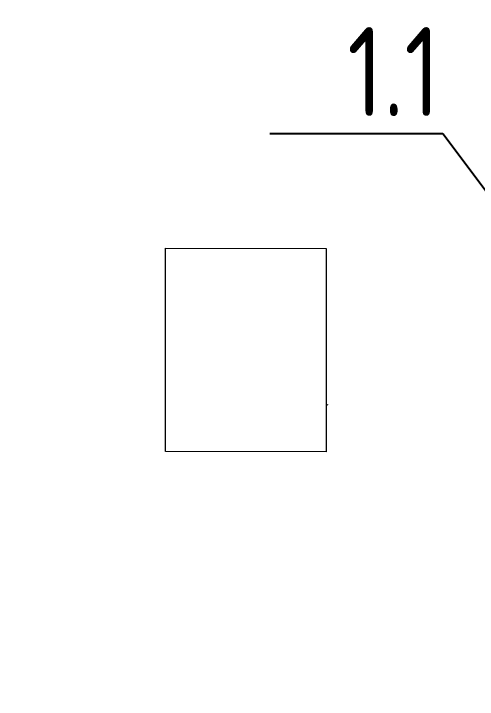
# Model space of a CAD drawing. Header units: millimetres. Extents: x 0 to 9483559, y -180456 to 305735.
# Drawn here: x 404612 to 406434, y 284688 to 287384 of the extents above; entities that cross this region are included whole.
import ezdxf
from ezdxf import colors
from ezdxf.entities.mleader import LeaderData, LeaderLine
from ezdxf.math import Vec2, Vec3

# ---------------------------------------------------------------- set-up
doc = ezdxf.new("R2010")
doc.units = ezdxf.units.MM
doc.layers.add('EI_DIMS_DETAIL', color=7, linetype='Continuous')
doc.layers.add('ТХ_ОБЩЕЕ', color=7, linetype='Continuous', lineweight=0, true_color=0x7b7b7b)
doc.styles.get("Standard").update_dxf_attribs({"font": 'GOST.TTF'})
doc.dimstyles.get("Standard").update_dxf_attribs({"dimtxt": 250, "dimasz": 150, "dimexe": 0.18, "dimexo": 0.0625, "dimgap": 100, "dimtad": 1, "dimdec": 0, "dimrnd": 5, "dimzin": 0, "dimdsep": 46, "dimtxsty": 'Standard', "dimcen": 0.09, "dimadec": 0, "dimazin": 0, "dimtfac": 1, "dimtdec": 0, "dimtofl": 0, "dimtmove": 0, "dimatfit": 3, "dimfxl": 1, "dimtolj": 1, "dimtzin": 0, "dimarcsym": 0})

# ---------------------------------------------------------------- blocks, each defined once
blk = doc.blocks.new('table oborud')
at = {"layer": 'ТХ_ОБЩЕЕ'}
blk.add_lwpolyline([(743357.7, 691126.8), (743354.9, 691120.5)], dxfattribs=at)
blk = doc.blocks.new('*D395')
at = {"layer": 'Defpoints', "color": 0, "lineweight": 9, "ltscale": 100, "transparency": 16777216}
for p in [(403050.3, 300608.4), (403050.3, 300608.4), (402208.3, 298550.3), (400968.8, 298192), (407122, 285123.6)]:
    blk.add_point(p, dxfattribs=at)
at = {"layer": 'EI_DIMS_DETAIL', "color": 0, "lineweight": -2, "ltscale": 100, "transparency": 16777216}
blk.add_arc((403050.3, 300608.4), 2223.7, 233.1224, 280.8665, dxfattribs=at)
at = {"layer": 'EI_DIMS_DETAIL', "color": 0, "lineweight": 9, "ltscale": 100, "transparency": 16777216}
for points in [[(401700.2, 298810.2), (401731.6, 298849.1), (401599, 298923.7)], [(403464, 298449), (403475.1, 298400.2), (403615.8, 298457.8)]]:
    blk.add_solid(points, dxfattribs=at)
at = {"layer": 'EI_DIMS_DETAIL', "color": 0, "lineweight": 9, "ltscale": 100, "transparency": 16777216, "insert": (402600.6, 298661.1), "char_height": 250, "attachment_point": 5, "rotation": 346.9945}
blk.add_mtext('\\A1;55°', dxfattribs=at)
blk = doc.blocks.new('*D396')
at = {"layer": 'Defpoints', "color": 0, "lineweight": 9, "ltscale": 100, "transparency": 16777216}
for p in [(403050.3, 300608.4), (403050.3, 300608.4), (404240.8, 298785.4), (412648.9, 297109.6), (407122, 285123.6)]:
    blk.add_point(p, dxfattribs=at)
at = {"layer": 'EI_DIMS_DETAIL', "color": 0, "lineweight": -2, "ltscale": 100, "transparency": 16777216}
blk.add_arc((403050.3, 300608.4), 2177.3, 288.6802, 336.0242, dxfattribs=at)
at = {"layer": 'EI_DIMS_DETAIL', "color": 0, "lineweight": 9, "ltscale": 100, "transparency": 16777216}
for points in [[(405016.6, 299733), (405063, 299714.3), (405096, 299862.7)], [(403754.9, 298521.9), (403740.5, 298569.8), (403604, 298502.7)]]:
    blk.add_solid(points, dxfattribs=at)
at = {"layer": 'EI_DIMS_DETAIL', "color": 0, "lineweight": 9, "ltscale": 100, "transparency": 16777216, "insert": (404365.5, 299165.7), "char_height": 250, "attachment_point": 5, "rotation": 42.3522}
blk.add_mtext('\\A1;55°', dxfattribs=at)
blk = doc.blocks.new('*D397')
at = {"layer": 'Defpoints', "color": 0, "lineweight": 9, "ltscale": 100, "transparency": 16777216}
for p in [(410728.2, 300626), (410737.6, 300623.5), (408405.3, 298770.4), (400968.8, 297033.7), (406535.2, 284688.2)]:
    blk.add_point(p, dxfattribs=at)
at = {"layer": 'EI_DIMS_DETAIL', "color": 0, "lineweight": -2, "ltscale": 100, "transparency": 16777216}
blk.add_arc((410739.4, 300630.1), 2984.3, 203.0877, 252.3461, dxfattribs=at)
at = {"layer": 'EI_DIMS_DETAIL', "color": 0, "lineweight": 9, "ltscale": 100, "transparency": 16777216}
for points in [[(407970.8, 299450.6), (408017.3, 299469), (407938.7, 299599.2)], [(409841.3, 297810.3), (409827.4, 297762.3), (409978.4, 297744.4)]]:
    blk.add_solid(points, dxfattribs=at)
at = {"layer": 'EI_DIMS_DETAIL', "color": 0, "lineweight": 9, "ltscale": 100, "transparency": 16777216, "insert": (408883, 298588.7), "char_height": 250, "attachment_point": 5, "rotation": 317.7169}
blk.add_mtext('\\A1;55°', dxfattribs=at)

msp = doc.modelspace()

# ---------------------------------------------------------------- linework, layer by layer
at = {"lineweight": 9, "elevation": 0}
msp.add_lwpolyline([(405839.5, 285661.3), (405208.8, 285662.3), (405208.8, 286461.9), (405839.5, 286460.9)], close=True, dxfattribs=at)

# ---------------------------------------------------------------- block references
at = {"lineweight": 9, "rotation": 90}
msp.add_blockref('table oborud', (1096966.3, -457508.4, 0), dxfattribs=at)

# ---------------------------------------------------------------- dimensions: what is measured, and where the dimension line sits
at = {"layer": 'EI_DIMS_DETAIL', "lineweight": 9, "ltscale": 100}
for base, line1, line2, picture, middle in [((408405.3, 298770.4), ((410737.6, 300623.5), (406535.2, 284688.2)), ((410728.2, 300626), (400968.8, 297033.7)), '*D397', (408883, 298588.7)), ((402208.3, 298550.3), ((403050.3, 300608.4), (407122, 285123.6)), ((403050.3, 300608.4), (400968.8, 298192)), '*D395', (402600.6, 298661.1)), ((404240.8, 298785.4), ((403050.3, 300608.4), (412648.9, 297109.6)), ((403050.3, 300608.4), (407122, 285123.6)), '*D396', (404365.5, 299165.7))]:
    dim = msp.add_angular_dim_2l(base=base, line1=line1, line2=line2, dimstyle='Standard', dxfattribs=at)
    dim.commit()
    dim.dimension.update_dxf_attribs({"geometry": picture, "text_midpoint": middle})

# ---------------------------------------------------------------- leaders
at = {"lineweight": 9}
ml = msp.add_multileader_mtext('Standard', dxfattribs=at)
ml.set_content('1.1', color=256)
ml.set_leader_properties()
ml.build(insert=Vec2(0, 0))
ml.multileader.update_dxf_attribs({"text_left_attachment_type": 6, "text_right_attachment_type": 6, "arrow_head_size": 250})
ctx = ml.context
ctx.base_point, ctx.char_height, ctx.arrow_head_size, ctx.plane_origin = Vec3(405973.6, 286911.4, 0), 350, 250, Vec3(405822.1, 286887.2, 0)
ctx.left_attachment, ctx.right_attachment, ctx.text_align_type = 6, 6, 2
notes = []
notes.append((ctx, [(1, (1, 1, 0), (406298.1, 286911.4, 0), (-1, 0), 8, [(0, [(406950.2, 286040.4, 0)], 0, [])])]))
ctx.mtext.insert, ctx.mtext.alignment, ctx.mtext.flow_direction = Vec3(406288.1, 287331.4, 0), 3, 5
for ctx, leaders in notes:
    for number, flags, end, landing, length, lines in leaders:
        leader = LeaderData()
        leader.index, (leader.has_last_leader_line, leader.has_dogleg_vector, leader.attachment_direction) = number, flags
        leader.last_leader_point, leader.dogleg_vector, leader.dogleg_length = Vec3(end), Vec3(landing), length
        for number, points, colour, breaks in lines:
            line = LeaderLine()
            line.index, line.vertices, line.color, line.breaks = number, Vec3.list(points), colors.encode_raw_color(colour), breaks
            leader.lines.append(line)
        ctx.leaders.append(leader)

doc.saveas('drawing.dxf')
